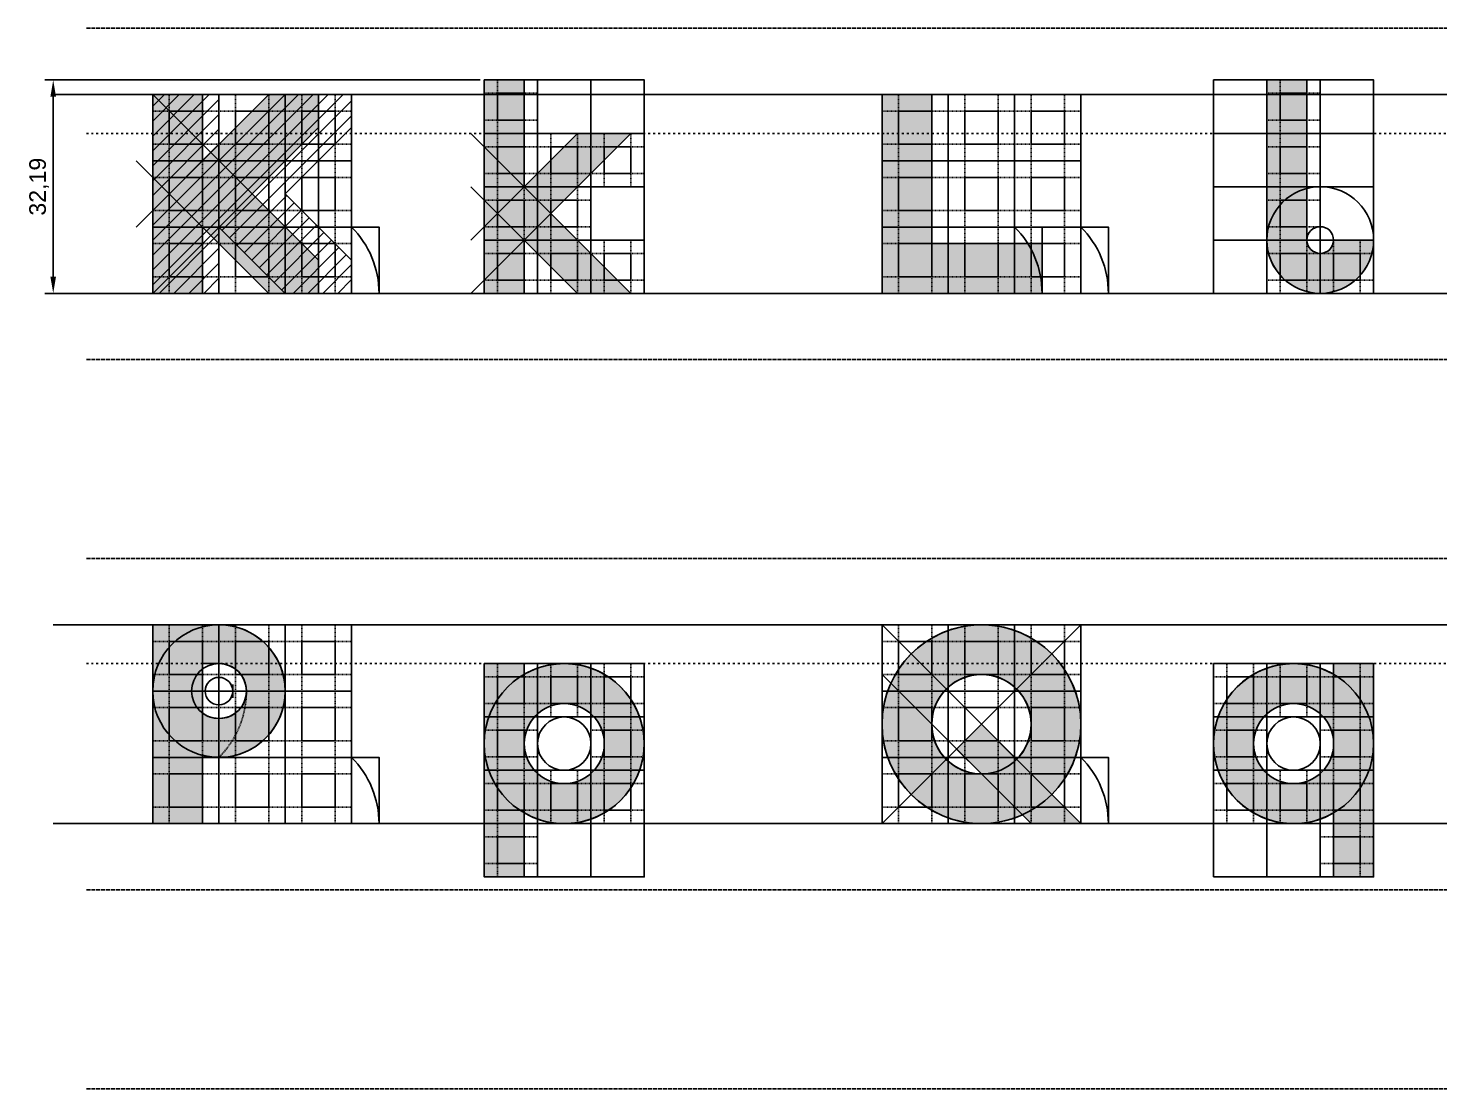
# Model space of a CAD drawing. Header units: millimetres. Extents: x -19 to 3010, y -292 to 470.
# Drawn here: x 806.2 to 1019.1, y 120 to 280 of the extents above; entities that cross this region are included whole.
import ezdxf

# ---------------------------------------------------------------- set-up
doc = ezdxf.new("R2010")
doc.units = ezdxf.units.MM
doc.linetypes.add('ACAD_ISO02W100', pattern=[15, 12, -3])
doc.linetypes.add('ACAD_ISO03W100', pattern=[30, 12, -18])
for name, color, linetype in [('GUIDES', 252, 'Continuous'), ('guides_minor', 12, 'Continuous'), ('Lettering', 7, 'Continuous'), ('LINES', 252, 'Continuous'), ('Outlines', 5, 'Continuous')]:
    doc.layers.add(name, color=color, linetype=linetype)
doc.styles.get("Standard").update_dxf_attribs({"font": 'arial.ttf'})
doc.dimstyles.new('ISO-25', dxfattribs={"dimtxt": 2.5, "dimasz": 2.5, "dimexe": 1.25, "dimexo": 0.625, "dimtad": 1, "dimtxsty": 'Standard', "dimcen": 2.5, "dimadec": 0, "dimazin": 0, "dimtfac": 1, "dimtmove": 0, "dimatfit": 3, "dimfxl": 1, "dimarcsym": 0})

# ---------------------------------------------------------------- blocks, each defined once
blk = doc.blocks.new('*D20')
at = {"layer": 'Defpoints', "color": 0, "transparency": 16777216}
for p in [(875, 272.19), (810, 240), (875, 240)]:
    blk.add_point(p, dxfattribs=at)
at = {"layer": 'guides_minor', "color": 0, "lineweight": -2, "transparency": 16777216}
for p, q in [((874.38, 272.19), (808.75, 272.19)), ((810, 269.69), (810, 242.5)), ((874.38, 240), (808.75, 240))]:
    blk.add_line(p, q, dxfattribs=at)
at = {"layer": 'guides_minor', "color": 0, "transparency": 16777216}
for points in [[(809.58, 269.69), (810.42, 269.69), (810, 272.19)], [(809.58, 242.5), (810.42, 242.5), (810, 240)]]:
    blk.add_solid(points, dxfattribs=at)
at = {"layer": 'guides_minor', "color": 0, "transparency": 16777216, "insert": (807.87, 256.09), "char_height": 2.5, "attachment_point": 5, "rotation": 90}
blk.add_mtext('32,19', dxfattribs=at)

msp = doc.modelspace()

# ---------------------------------------------------------------- hatches: boundary and pattern name
at = {"layer": 'Lettering'}
h = msp.add_hatch(color=256, dxfattribs=at)
h.dxf.hatch_style = 1
h.paths.add_polyline_path([(897.13, 264.142), (889.083, 264.142), (881.036, 256.095), (881.036, 272.19), (875, 272.19), (875, 240), (881.036, 240), (881.036, 248.047), (889.083, 240), (897.13, 240), (885.059, 252.071)])
h = msp.add_hatch(color=256, dxfattribs=at)
h.dxf.hatch_style = 1
edge = h.paths.add_edge_path()
edge.add_line((993.047, 272.19), (993.047, 248.047))
edge.add_arc((1001.095, 248.047), 8.047, 180, 360)
edge.add_line((1009.142, 248.047), (1003.107, 248.047))
edge.add_arc((1001.095, 248.047), 2.012, -180, 0, ccw=False)
edge.add_line((999.083, 248.047), (999.083, 272.19))
edge.add_line((999.083, 272.19), (993.047, 272.19))
h = msp.add_hatch(dxfattribs=at)
h.set_pattern_fill('ANSI31', color=256, scale=0.5)
h.paths.add_polyline_path([(845, 240), (855, 240), (855, 245), (845, 255), (855, 265), (855, 270), (845, 270), (835, 260), (835, 270), (825, 270), (825, 240), (835, 240), (835, 250)])
h = msp.add_hatch(color=256, dxfattribs=at)
h.dxf.hatch_style = 1
h.paths.add_polyline_path([(842.5, 240), (850, 240), (850, 245), (840, 255), (850, 265), (850, 270), (842.5, 270), (832.5, 260), (832.5, 270), (825, 270), (825, 240), (832.5, 240), (832.5, 250)])
h = msp.add_hatch(color=256, dxfattribs=at)
h.dxf.hatch_style = 1
h.paths.add_polyline_path([(942.5, 270), (935, 270), (935, 240), (959.142, 240), (959.142, 247.5), (942.5, 247.5)])
h = msp.add_hatch(color=256, dxfattribs=at)
h.dxf.hatch_style = 1
edge = h.paths.add_edge_path(flags=16)
edge.add_line((835, 184.142), (832.5, 184.142))
edge.add_line((832.5, 184.142), (832.5, 176.697))
edge.add_arc((835, 180), 4.142, 232.87518, 450)
edge = h.paths.add_edge_path()
edge.add_line((832.5, 160), (825, 160))
edge.add_line((825, 160), (825, 190))
edge.add_line((825, 190), (835, 190))
edge.add_arc((835, 180), 10, -104.47751, 90, ccw=False)
edge.add_line((832.5, 170.318), (832.5, 160))
h = msp.add_hatch(color=256, dxfattribs=at)
h.dxf.hatch_style = 1
edge = h.paths.add_edge_path(flags=16)
edge.add_line((946.25, 171.25), (950, 175))
edge.add_line((950, 175), (955.303, 169.697))
edge.add_arc((949.999, 175.003), 7.503, 314.9895, 630.0105)
edge.add_line((950, 167.5), (946.25, 171.25))
edge = h.paths.add_edge_path()
edge.add_arc((950, 175), 15, 315, 654.29519)
edge.add_line((956.172, 161.328), (957.5, 160))
edge.add_line((957.5, 160), (965, 160))
edge.add_line((965, 160), (960.607, 164.393))
h = msp.add_hatch(color=256, dxfattribs=at)
h.dxf.hatch_style = 1
edge = h.paths.add_edge_path(flags=16)
edge.add_arc((887.071, 172.071), 6.036, 0, 360)
edge = h.paths.add_edge_path()
edge.add_arc((887.071, 172.071), 12.071, 240, 480)
edge.add_line((881.036, 182.525), (881.036, 184.142))
edge.add_line((881.036, 184.142), (875, 184.142))
edge.add_line((875, 184.142), (875, 151.953))
edge.add_line((875, 151.953), (881.036, 151.953))
edge.add_line((881.036, 151.953), (881.036, 161.617))
edge = h.paths.add_edge_path(flags=16)
edge.add_line((881.036, 176.095), (881.036, 184.142))
h = msp.add_hatch(color=256, dxfattribs=at)
h.dxf.hatch_style = 1
edge = h.paths.add_edge_path(flags=16)
edge.add_arc((997.071, 172.071), 6.036, 0, 360)
edge = h.paths.add_edge_path()
edge.add_line((1003.107, 184.142), (1003.107, 182.525))
edge.add_arc((997.071, 172.071), 12.071, 60, 300)
edge.add_line((1003.107, 161.617), (1003.107, 151.953))
edge.add_line((1003.107, 151.953), (1009.142, 151.953))
edge.add_line((1009.142, 151.953), (1009.142, 184.142))
edge.add_line((1009.142, 184.142), (1003.107, 184.142))
edge = h.paths.add_edge_path(flags=16)
edge.add_line((995.059, 176.095), (995.059, 184.142))

# ---------------------------------------------------------------- linework, layer by layer
at = {"layer": 'GUIDES', "linetype": 'ACAD_ISO02W100', "ltscale": 0.005}
for p, q in [((877.012, 264.142), (877.012, 272.19)), ((881.036, 264.142), (881.036, 272.19)), ((995.059, 264.142), (995.059, 272.19)), ((999.083, 264.142), (999.083, 272.19)), ((827.5, 260), (827.5, 270)), ((832.5, 260), (832.5, 270)), ((837.5, 260), (837.5, 270)), ((842.5, 260), (842.5, 270)), ((847.5, 260), (847.5, 270)), ((852.5, 260), (852.5, 270)), ((875, 270.178), (883.047, 270.178)), ((937.5, 260), (937.5, 270)), ((942.5, 260), (942.5, 270)), ((947.5, 260), (947.5, 270)), ((952.5, 260), (952.5, 270)), ((957.5, 260), (957.5, 270)), ((962.5, 260), (962.5, 270)), ((993.047, 270.178), (1001.095, 270.178)), ((825, 267.5), (835, 267.5)), ((835, 267.5), (845, 267.5)), ((845, 267.5), (855, 267.5)), ((875, 266.154), (883.047, 266.154)), ((935, 267.5), (945, 267.5)), ((945, 267.5), (955, 267.5)), ((955, 267.5), (965, 267.5)), ((993.047, 266.154), (1001.095, 266.154)), ((877.012, 256.095), (877.012, 264.142)), ((881.036, 256.095), (881.036, 264.142)), ((885.059, 256.095), (885.059, 264.142)), ((889.083, 256.095), (889.083, 264.142)), ((893.107, 256.095), (893.107, 264.142)), ((897.13, 256.095), (897.13, 264.142)), ((995.059, 256.095), (995.059, 264.142)), ((999.083, 256.095), (999.083, 264.142)), ((825, 262.5), (835, 262.5)), ((835, 262.5), (845, 262.5)), ((845, 262.5), (855, 262.5)), ((875, 262.13), (883.047, 262.13)), ((883.047, 262.13), (891.095, 262.13)), ((891.095, 262.13), (899.142, 262.13)), ((935, 262.5), (945, 262.5)), ((945, 262.5), (955, 262.5)), ((955, 262.5), (965, 262.5)), ((993.047, 262.13), (1001.095, 262.13)), ((827.5, 250), (827.5, 260)), ((832.5, 250), (832.5, 260)), ((837.5, 250), (837.5, 260)), ((842.5, 250), (842.5, 260)), ((847.5, 250), (847.5, 260)), ((852.5, 250), (852.5, 260)), ((937.5, 250), (937.5, 260)), ((942.5, 250), (942.5, 260)), ((947.5, 250), (947.5, 260)), ((952.5, 250), (952.5, 260)), ((957.5, 250), (957.5, 260)), ((962.5, 250), (962.5, 260)), ((875, 258.107), (883.047, 258.107)), ((883.047, 258.107), (891.095, 258.107)), ((891.095, 258.107), (899.142, 258.107)), ((993.047, 258.107), (1001.095, 258.107)), ((825, 257.5), (835, 257.5)), ((835, 257.5), (845, 257.5)), ((845, 257.5), (855, 257.5)), ((877.012, 248.047), (877.012, 256.095)), ((881.036, 248.047), (881.036, 256.095)), ((885.059, 248.047), (885.059, 256.095)), ((889.083, 248.047), (889.083, 256.095)), ((935, 257.5), (945, 257.5)), ((945, 257.5), (955, 257.5)), ((955, 257.5), (965, 257.5)), ((995.059, 248.047), (995.059, 256.095)), ((999.083, 248.047), (999.083, 256.095)), ((875, 254.083), (883.047, 254.083)), ((883.047, 254.083), (891.095, 254.083)), ((993.047, 254.083), (1001.095, 254.083)), ((825, 252.5), (835, 252.5)), ((835, 252.5), (845, 252.5)), ((845, 252.5), (855, 252.5)), ((935, 252.5), (945, 252.5)), ((945, 252.5), (955, 252.5)), ((955, 252.5), (965, 252.5)), ((827.5, 240), (827.5, 250)), ((832.5, 240), (832.5, 250)), ((837.5, 240), (837.5, 250)), ((842.5, 240), (842.5, 250)), ((847.5, 240), (847.5, 250)), ((852.5, 240), (852.5, 250)), ((875, 250.059), (883.047, 250.059)), ((883.047, 250.059), (891.095, 250.059)), ((937.5, 240), (937.5, 250)), ((942.5, 240), (942.5, 250)), ((947.5, 240), (947.5, 250)), ((952.5, 240), (952.5, 250)), ((957.5, 240), (957.5, 250)), ((962.5, 240), (962.5, 250)), ((993.047, 250.059), (1001.095, 250.059)), ((825, 247.5), (835, 247.5)), ((835, 247.5), (845, 247.5)), ((845, 247.5), (855, 247.5)), ((877.012, 240), (877.012, 248.047)), ((881.036, 240), (881.036, 248.047)), ((885.059, 240), (885.059, 248.047)), ((889.083, 240), (889.083, 248.047)), ((893.107, 240), (893.107, 248.047)), ((897.13, 240), (897.13, 248.047)), ((935, 247.5), (945, 247.5)), ((945, 247.5), (955, 247.5)), ((955, 247.5), (965, 247.5)), ((995.059, 240), (995.059, 248.047)), ((999.083, 240), (999.083, 248.047)), ((1003.107, 240), (1003.107, 248.047)), ((1007.13, 240), (1007.13, 248.047)), ((875, 246.036), (883.047, 246.036)), ((883.047, 246.036), (891.095, 246.036)), ((891.095, 246.036), (899.142, 246.036)), ((993.047, 246.036), (1001.095, 246.036)), ((1001.095, 246.036), (1009.142, 246.036)), ((825, 242.5), (835, 242.5)), ((835, 242.5), (845, 242.5)), ((845, 242.5), (855, 242.5)), ((875, 242.012), (883.047, 242.012)), ((883.047, 242.012), (891.095, 242.012)), ((891.095, 242.012), (899.142, 242.012)), ((935, 242.5), (945, 242.5)), ((945, 242.5), (955, 242.5)), ((955, 242.5), (965, 242.5)), ((993.047, 242.012), (1001.095, 242.012)), ((1001.095, 242.012), (1009.142, 242.012)), ((827.5, 180), (827.5, 190)), ((832.5, 180), (832.5, 190)), ((837.5, 180), (837.5, 190)), ((842.5, 180), (842.5, 190)), ((847.5, 180), (847.5, 190)), ((852.5, 180), (852.5, 190)), ((937.5, 180), (937.5, 190)), ((942.5, 180), (942.5, 190)), ((947.5, 180), (947.5, 190)), ((952.5, 180), (952.5, 190)), ((957.5, 180), (957.5, 190)), ((962.5, 180), (962.5, 190)), ((825, 187.5), (835, 187.5)), ((835, 187.5), (845, 187.5)), ((845, 187.5), (855, 187.5)), ((935, 187.5), (945, 187.5)), ((945, 187.5), (955, 187.5)), ((955, 187.5), (965, 187.5)), ((877.012, 176.095), (877.012, 184.142)), ((881.036, 176.095), (881.036, 184.142)), ((885.059, 176.095), (885.059, 184.142)), ((889.083, 176.095), (889.083, 184.142)), ((893.107, 176.095), (893.107, 184.142)), ((897.13, 176.095), (897.13, 184.142)), ((987.012, 176.095), (987.012, 184.142)), ((991.036, 176.095), (991.036, 184.142)), ((995.059, 176.095), (995.059, 184.142)), ((999.083, 176.095), (999.083, 184.142)), ((1003.107, 176.095), (1003.107, 184.142)), ((1007.13, 176.095), (1007.13, 184.142)), ((825, 182.5), (835, 182.5)), ((835, 182.5), (845, 182.5)), ((845, 182.5), (855, 182.5)), ((875, 182.13), (883.047, 182.13)), ((883.047, 182.13), (891.095, 182.13)), ((891.095, 182.13), (899.142, 182.13)), ((935, 182.5), (945, 182.5)), ((945, 182.5), (955, 182.5)), ((955, 182.5), (965, 182.5)), ((985, 182.13), (993.047, 182.13)), ((993.047, 182.13), (1001.095, 182.13)), ((1001.095, 182.13), (1009.142, 182.13)), ((827.5, 170), (827.5, 180)), ((832.5, 170), (832.5, 180)), ((837.5, 170), (837.5, 180)), ((842.5, 170), (842.5, 180)), ((847.5, 170), (847.5, 180)), ((852.5, 170), (852.5, 180)), ((937.5, 170), (937.5, 180)), ((942.5, 170), (942.5, 180)), ((947.5, 170), (947.5, 180)), ((952.5, 170), (952.5, 180)), ((957.5, 170), (957.5, 180)), ((962.5, 170), (962.5, 180)), ((825, 177.5), (835, 177.5)), ((835, 177.5), (845, 177.5)), ((845, 177.5), (855, 177.5)), ((875, 178.107), (883.047, 178.107)), ((883.047, 178.107), (891.095, 178.107)), ((891.095, 178.107), (899.142, 178.107)), ((935, 177.5), (945, 177.5)), ((945, 177.5), (955, 177.5)), ((955, 177.5), (965, 177.5)), ((985, 178.107), (993.047, 178.107)), ((993.047, 178.107), (1001.095, 178.107)), ((1001.095, 178.107), (1009.142, 178.107)), ((877.012, 168.047), (877.012, 176.095)), ((881.036, 168.047), (881.036, 176.095)), ((893.107, 168.047), (893.107, 176.095)), ((897.13, 168.047), (897.13, 176.095)), ((987.012, 168.047), (987.012, 176.095)), ((991.036, 168.047), (991.036, 176.095)), ((1003.107, 168.047), (1003.107, 176.095)), ((1007.13, 168.047), (1007.13, 176.095)), ((825, 172.5), (835, 172.5)), ((835, 172.5), (845, 172.5)), ((845, 172.5), (855, 172.5)), ((875, 174.083), (883.047, 174.083)), ((891.095, 174.083), (899.142, 174.083)), ((935, 172.5), (945, 172.5)), ((945, 172.5), (955, 172.5)), ((955, 172.5), (965, 172.5)), ((985, 174.083), (993.047, 174.083)), ((1001.095, 174.083), (1009.142, 174.083)), ((827.5, 160), (827.5, 170)), ((832.5, 160), (832.5, 170)), ((837.5, 160), (837.5, 170)), ((842.5, 160), (842.5, 170)), ((847.5, 160), (847.5, 170)), ((852.5, 160), (852.5, 170)), ((875, 170.059), (883.047, 170.059)), ((891.095, 170.059), (899.142, 170.059)), ((937.5, 160), (937.5, 170)), ((942.5, 160), (942.5, 170)), ((947.5, 160), (947.5, 170)), ((952.5, 160), (952.5, 170)), ((957.5, 160), (957.5, 170)), ((962.5, 160), (962.5, 170)), ((985, 170.059), (993.047, 170.059)), ((1001.095, 170.059), (1009.142, 170.059)), ((825, 167.5), (835, 167.5)), ((835, 167.5), (845, 167.5)), ((845, 167.5), (855, 167.5)), ((877.012, 160), (877.012, 168.047)), ((881.036, 160), (881.036, 168.047)), ((885.059, 160), (885.059, 168.047)), ((889.083, 160), (889.083, 168.047)), ((893.107, 160), (893.107, 168.047)), ((897.13, 160), (897.13, 168.047)), ((935, 167.5), (945, 167.5)), ((945, 167.5), (955, 167.5)), ((955, 167.5), (965, 167.5)), ((987.012, 160), (987.012, 168.047)), ((991.036, 160), (991.036, 168.047)), ((995.059, 160), (995.059, 168.047)), ((999.083, 160), (999.083, 168.047)), ((1003.107, 160), (1003.107, 168.047)), ((1007.13, 160), (1007.13, 168.047)), ((875, 166.036), (883.047, 166.036)), ((883.047, 166.036), (891.095, 166.036)), ((891.095, 166.036), (899.142, 166.036)), ((985, 166.036), (993.047, 166.036)), ((993.047, 166.036), (1001.095, 166.036)), ((1001.095, 166.036), (1009.142, 166.036)), ((825, 162.5), (835, 162.5)), ((835, 162.5), (845, 162.5)), ((845, 162.5), (855, 162.5)), ((875, 162.012), (883.047, 162.012)), ((883.047, 162.012), (891.095, 162.012)), ((891.095, 162.012), (899.142, 162.012)), ((935, 162.5), (945, 162.5)), ((945, 162.5), (955, 162.5)), ((955, 162.5), (965, 162.5)), ((985, 162.012), (993.047, 162.012)), ((993.047, 162.012), (1001.095, 162.012)), ((1001.095, 162.012), (1009.142, 162.012)), ((877.012, 151.953), (877.012, 160)), ((881.036, 151.953), (881.036, 160)), ((1003.107, 151.953), (1003.107, 160)), ((1007.13, 151.953), (1007.13, 160)), ((875, 157.988), (883.047, 157.988)), ((1001.095, 157.988), (1009.142, 157.988)), ((875, 153.964), (883.047, 153.964)), ((1001.095, 153.964), (1009.142, 153.964))]:
    msp.add_line(p, q, dxfattribs=at)
at = {"layer": 'GUIDES'}
for points in [[(875, 264.142), (883.047, 264.142), (883.047, 272.19), (875, 272.19)], [(883.047, 264.142), (891.095, 264.142), (891.095, 272.19), (883.047, 272.19)], [(891.095, 264.142), (899.142, 264.142), (899.142, 272.19), (891.095, 272.19)], [(985, 264.142), (993.047, 264.142), (993.047, 272.19), (985, 272.19)], [(993.047, 264.142), (1001.095, 264.142), (1001.095, 272.19), (993.047, 272.19)], [(1001.095, 264.142), (1009.142, 264.142), (1009.142, 272.19), (1001.095, 272.19)], [(825, 260), (835, 260), (835, 270), (825, 270)], [(835, 260), (845, 260), (845, 270), (835, 270)], [(845, 260), (855, 260), (855, 270), (845, 270)], [(877.012, 266.154), (881.036, 266.154), (881.036, 270.178), (877.012, 270.178)], [(935, 260), (945, 260), (945, 270), (935, 270)], [(945, 260), (955, 260), (955, 270), (945, 270)], [(955, 260), (965, 260), (965, 270), (955, 270)], [(995.059, 266.154), (999.083, 266.154), (999.083, 270.178), (995.059, 270.178)], [(827.5, 262.5), (832.5, 262.5), (832.5, 267.5), (827.5, 267.5)], [(837.5, 262.5), (842.5, 262.5), (842.5, 267.5), (837.5, 267.5)], [(847.5, 262.5), (852.5, 262.5), (852.5, 267.5), (847.5, 267.5)], [(937.5, 262.5), (942.5, 262.5), (942.5, 267.5), (937.5, 267.5)], [(947.5, 262.5), (952.5, 262.5), (952.5, 267.5), (947.5, 267.5)], [(957.5, 262.5), (962.5, 262.5), (962.5, 267.5), (957.5, 267.5)], [(875, 256.095), (883.047, 256.095), (883.047, 264.142), (875, 264.142)], [(883.047, 256.095), (891.095, 256.095), (891.095, 264.142), (883.047, 264.142)], [(891.095, 256.095), (899.142, 256.095), (899.142, 264.142), (891.095, 264.142)], [(985, 256.095), (993.047, 256.095), (993.047, 264.142), (985, 264.142)], [(993.047, 256.095), (1001.095, 256.095), (1001.095, 264.142), (993.047, 264.142)], [(1001.095, 256.095), (1009.142, 256.095), (1009.142, 264.142), (1001.095, 264.142)], [(877.012, 258.107), (881.036, 258.107), (881.036, 262.13), (877.012, 262.13)], [(885.059, 258.107), (889.083, 258.107), (889.083, 262.13), (885.059, 262.13)], [(893.107, 258.107), (897.13, 258.107), (897.13, 262.13), (893.107, 262.13)], [(995.059, 258.107), (999.083, 258.107), (999.083, 262.13), (995.059, 262.13)], [(825, 250), (835, 250), (835, 260), (825, 260)], [(835, 250), (845, 250), (845, 260), (835, 260)], [(845, 250), (855, 250), (855, 260), (845, 260)], [(935, 250), (945, 250), (945, 260), (935, 260)], [(945, 250), (955, 250), (955, 260), (945, 260)], [(955, 250), (965, 250), (965, 260), (955, 260)], [(827.5, 252.5), (832.5, 252.5), (832.5, 257.5), (827.5, 257.5)], [(837.5, 252.5), (842.5, 252.5), (842.5, 257.5), (837.5, 257.5)], [(847.5, 252.5), (852.5, 252.5), (852.5, 257.5), (847.5, 257.5)], [(875, 248.047), (883.047, 248.047), (883.047, 256.095), (875, 256.095)], [(883.047, 248.047), (891.095, 248.047), (891.095, 256.095), (883.047, 256.095)], [(891.095, 248.047), (899.142, 248.047), (899.142, 256.095), (891.095, 256.095)], [(937.5, 252.5), (942.5, 252.5), (942.5, 257.5), (937.5, 257.5)], [(947.5, 252.5), (952.5, 252.5), (952.5, 257.5), (947.5, 257.5)], [(957.5, 252.5), (962.5, 252.5), (962.5, 257.5), (957.5, 257.5)], [(985, 248.047), (993.047, 248.047), (993.047, 256.095), (985, 256.095)], [(993.047, 248.047), (1001.095, 248.047), (1001.095, 256.095), (993.047, 256.095)], [(1001.095, 248.047), (1009.142, 248.047), (1009.142, 256.095), (1001.095, 256.095)], [(877.012, 250.059), (881.036, 250.059), (881.036, 254.083), (877.012, 254.083)], [(885.059, 250.059), (889.083, 250.059), (889.083, 254.083), (885.059, 254.083)], [(995.059, 250.059), (999.083, 250.059), (999.083, 254.083), (995.059, 254.083)], [(825, 240), (835, 240), (835, 250), (825, 250)], [(835, 240), (845, 240), (845, 250), (835, 250)], [(845, 240), (855, 240), (855, 250), (845, 250)], [(859.142, 240), (855, 240), (855, 250), (859.142, 250)], [(935, 240), (945, 240), (945, 250), (935, 250)], [(945, 240), (955, 240), (955, 250), (945, 250)], [(955, 240), (965, 240), (965, 250), (955, 250)], [(959.142, 240), (955, 240), (955, 250), (959.142, 250)], [(969.142, 240), (965, 240), (965, 250), (969.142, 250)], [(827.5, 242.5), (832.5, 242.5), (832.5, 247.5), (827.5, 247.5)], [(837.5, 242.5), (842.5, 242.5), (842.5, 247.5), (837.5, 247.5)], [(847.5, 242.5), (852.5, 242.5), (852.5, 247.5), (847.5, 247.5)], [(875, 240), (883.047, 240), (883.047, 248.047), (875, 248.047)], [(883.047, 240), (891.095, 240), (891.095, 248.047), (883.047, 248.047)], [(891.095, 240), (899.142, 240), (899.142, 248.047), (891.095, 248.047)], [(937.5, 242.5), (942.5, 242.5), (942.5, 247.5), (937.5, 247.5)], [(947.5, 242.5), (952.5, 242.5), (952.5, 247.5), (947.5, 247.5)], [(957.5, 242.5), (962.5, 242.5), (962.5, 247.5), (957.5, 247.5)], [(985, 240), (993.047, 240), (993.047, 248.047), (985, 248.047)], [(993.047, 240), (1001.095, 240), (1001.095, 248.047), (993.047, 248.047)], [(1001.095, 240), (1009.142, 240), (1009.142, 248.047), (1001.095, 248.047)], [(877.012, 242.012), (881.036, 242.012), (881.036, 246.036), (877.012, 246.036)], [(885.059, 242.012), (889.083, 242.012), (889.083, 246.036), (885.059, 246.036)], [(893.107, 242.012), (897.13, 242.012), (897.13, 246.036), (893.107, 246.036)], [(995.059, 242.012), (999.083, 242.012), (999.083, 246.036), (995.059, 246.036)], [(1003.107, 242.012), (1007.13, 242.012), (1007.13, 246.036), (1003.107, 246.036)], [(825, 180), (835, 180), (835, 190), (825, 190)], [(835, 180), (845, 180), (845, 190), (835, 190)], [(845, 180), (855, 180), (855, 190), (845, 190)], [(935, 180), (945, 180), (945, 190), (935, 190)], [(945, 180), (955, 180), (955, 190), (945, 190)], [(955, 180), (965, 180), (965, 190), (955, 190)], [(827.5, 182.5), (832.5, 182.5), (832.5, 187.5), (827.5, 187.5)], [(837.5, 182.5), (842.5, 182.5), (842.5, 187.5), (837.5, 187.5)], [(847.5, 182.5), (852.5, 182.5), (852.5, 187.5), (847.5, 187.5)], [(937.5, 182.5), (942.5, 182.5), (942.5, 187.5), (937.5, 187.5)], [(947.5, 182.5), (952.5, 182.5), (952.5, 187.5), (947.5, 187.5)], [(957.5, 182.5), (962.5, 182.5), (962.5, 187.5), (957.5, 187.5)], [(875, 176.095), (883.047, 176.095), (883.047, 184.142), (875, 184.142)], [(883.047, 176.095), (891.095, 176.095), (891.095, 184.142), (883.047, 184.142)], [(891.095, 176.095), (899.142, 176.095), (899.142, 184.142), (891.095, 184.142)], [(985, 176.095), (993.047, 176.095), (993.047, 184.142), (985, 184.142)], [(993.047, 176.095), (1001.095, 176.095), (1001.095, 184.142), (993.047, 184.142)], [(1001.095, 176.095), (1009.142, 176.095), (1009.142, 184.142), (1001.095, 184.142)], [(877.012, 178.107), (881.036, 178.107), (881.036, 182.13), (877.012, 182.13)], [(885.059, 178.107), (889.083, 178.107), (889.083, 182.13), (885.059, 182.13)], [(893.107, 178.107), (897.13, 178.107), (897.13, 182.13), (893.107, 182.13)], [(987.012, 178.107), (991.036, 178.107), (991.036, 182.13), (987.012, 182.13)], [(995.059, 178.107), (999.083, 178.107), (999.083, 182.13), (995.059, 182.13)], [(1003.107, 178.107), (1007.13, 178.107), (1007.13, 182.13), (1003.107, 182.13)], [(825, 170), (835, 170), (835, 180), (825, 180)], [(835, 170), (845, 170), (845, 180), (835, 180)], [(845, 170), (855, 170), (855, 180), (845, 180)], [(935, 170), (945, 170), (945, 180), (935, 180)], [(945, 170), (955, 170), (955, 180), (945, 180)], [(955, 170), (965, 170), (965, 180), (955, 180)], [(827.5, 172.5), (832.5, 172.5), (832.5, 177.5), (827.5, 177.5)], [(837.5, 172.5), (842.5, 172.5), (842.5, 177.5), (837.5, 177.5)], [(847.5, 172.5), (852.5, 172.5), (852.5, 177.5), (847.5, 177.5)], [(937.5, 172.5), (942.5, 172.5), (942.5, 177.5), (937.5, 177.5)], [(947.5, 172.5), (952.5, 172.5), (952.5, 177.5), (947.5, 177.5)], [(957.5, 172.5), (962.5, 172.5), (962.5, 177.5), (957.5, 177.5)], [(875, 168.047), (883.047, 168.047), (883.047, 176.095), (875, 176.095)], [(883.047, 168.047), (891.095, 168.047), (891.095, 176.095), (883.047, 176.095)], [(891.095, 168.047), (899.142, 168.047), (899.142, 176.095), (891.095, 176.095)], [(985, 168.047), (993.047, 168.047), (993.047, 176.095), (985, 176.095)], [(993.047, 168.047), (1001.095, 168.047), (1001.095, 176.095), (993.047, 176.095)], [(1001.095, 168.047), (1009.142, 168.047), (1009.142, 176.095), (1001.095, 176.095)], [(877.012, 170.059), (881.036, 170.059), (881.036, 174.083), (877.012, 174.083)], [(893.107, 170.059), (897.13, 170.059), (897.13, 174.083), (893.107, 174.083)], [(987.012, 170.059), (991.036, 170.059), (991.036, 174.083), (987.012, 174.083)], [(1003.107, 170.059), (1007.13, 170.059), (1007.13, 174.083), (1003.107, 174.083)], [(825, 160), (835, 160), (835, 170), (825, 170)], [(835, 160), (845, 160), (845, 170), (835, 170)], [(845, 160), (855, 160), (855, 170), (845, 170)], [(859.142, 160), (855, 160), (855, 170), (859.142, 170)], [(935, 160), (945, 160), (945, 170), (935, 170)], [(945, 160), (955, 160), (955, 170), (945, 170)], [(955, 160), (965, 160), (965, 170), (955, 170)], [(969.142, 160), (965, 160), (965, 170), (969.142, 170)], [(827.5, 162.5), (832.5, 162.5), (832.5, 167.5), (827.5, 167.5)], [(837.5, 162.5), (842.5, 162.5), (842.5, 167.5), (837.5, 167.5)], [(847.5, 162.5), (852.5, 162.5), (852.5, 167.5), (847.5, 167.5)], [(875, 160), (883.047, 160), (883.047, 168.047), (875, 168.047)], [(883.047, 160), (891.095, 160), (891.095, 168.047), (883.047, 168.047)], [(891.095, 160), (899.142, 160), (899.142, 168.047), (891.095, 168.047)], [(937.5, 162.5), (942.5, 162.5), (942.5, 167.5), (937.5, 167.5)], [(947.5, 162.5), (952.5, 162.5), (952.5, 167.5), (947.5, 167.5)], [(957.5, 162.5), (962.5, 162.5), (962.5, 167.5), (957.5, 167.5)], [(985, 160), (993.047, 160), (993.047, 168.047), (985, 168.047)], [(993.047, 160), (1001.095, 160), (1001.095, 168.047), (993.047, 168.047)], [(1001.095, 160), (1009.142, 160), (1009.142, 168.047), (1001.095, 168.047)], [(877.012, 162.012), (881.036, 162.012), (881.036, 166.036), (877.012, 166.036)], [(885.059, 162.012), (889.083, 162.012), (889.083, 166.036), (885.059, 166.036)], [(893.107, 162.012), (897.13, 162.012), (897.13, 166.036), (893.107, 166.036)], [(987.012, 162.012), (991.036, 162.012), (991.036, 166.036), (987.012, 166.036)], [(995.059, 162.012), (999.083, 162.012), (999.083, 166.036), (995.059, 166.036)], [(1003.107, 162.012), (1007.13, 162.012), (1007.13, 166.036), (1003.107, 166.036)], [(875, 151.953), (883.047, 151.953), (883.047, 160), (875, 160)], [(883.047, 151.953), (891.095, 151.953), (891.095, 160), (883.047, 160)], [(891.095, 151.953), (899.142, 151.953), (899.142, 160), (891.095, 160)], [(985, 151.953), (993.047, 151.953), (993.047, 160), (985, 160)], [(993.047, 151.953), (1001.095, 151.953), (1001.095, 160), (993.047, 160)], [(1001.095, 151.953), (1009.142, 151.953), (1009.142, 160), (1001.095, 160)], [(877.012, 153.964), (881.036, 153.964), (881.036, 157.988), (877.012, 157.988)], [(1003.107, 153.964), (1007.13, 153.964), (1007.13, 157.988), (1003.107, 157.988)]]:
    msp.add_lwpolyline(points, close=True, dxfattribs=at)
for centre in [(845, 240), (945, 240), (955, 240), (845, 160), (955, 160)]:
    msp.add_arc(centre, 14.142, 0, 45, dxfattribs=at)
at = {"layer": 'guides_minor'}
for p, q in [((842.5, 270), (822.5, 250)), ((850, 245), (825, 270)), ((850, 270), (850, 240)), ((850, 265), (825, 240)), ((889.083, 264.142), (872.988, 248.047)), ((897.13, 240), (872.988, 264.142)), ((897.13, 264.142), (872.988, 240)), ((822.5, 260), (842.5, 240)), ((872.988, 256.095), (889.083, 240)), ((965, 160), (935, 190)), ((935, 160), (965, 190)), ((837.071, 179), (837.071, 181)), ((957.5, 160), (935, 182.5))]:
    msp.add_line(p, q, dxfattribs=at)
msp.add_lwpolyline([(845, 240), (855, 240), (855, 245), (845, 255), (855, 265), (855, 270), (845, 270), (835, 260), (835, 270), (825, 270), (825, 240), (835, 240), (835, 250)], close=True, dxfattribs=at)
for centre, radius in [((1001.095, 248.047), 8.047), ((1001.095, 248.047), 2.012), ((835, 180), 10), ((950, 175), 15), ((835, 180), 4.142), ((887.071, 172.071), 12.071), ((997.071, 172.071), 12.071), ((835, 180), 2.071), ((950, 175), 7.5), ((887.071, 172.071), 4.024), ((997.071, 172.071), 4.024)]:
    msp.add_circle(centre, radius, dxfattribs=at)
at = {"layer": 'guides_minor', "linetype": 'ACAD_ISO02W100', "ltscale": 0.005}
msp.add_arc((825, 180), 14.142, 315, 0, dxfattribs=at)
at = {"layer": 'LINES', "linetype": 'ACAD_ISO02W100', "ltscale": 0.05}
for p, q in [((815, 280), (1355, 280)), ((815, 230), (1355, 230)), ((815, 200), (1355, 200)), ((815, 150), (1355, 150)), ((815, 120), (1355, 120))]:
    msp.add_line(p, q, dxfattribs=at)
at = {"layer": 'LINES'}
for p, q in [((1360, 270), (810, 270)), ((810, 240), (1360, 240)), ((1360, 190), (810, 190)), ((810, 160), (1360, 160))]:
    msp.add_line(p, q, dxfattribs=at)
at = {"layer": 'LINES', "linetype": 'ACAD_ISO03W100', "ltscale": 0.025}
for p, q in [((815, 264.142), (1355, 264.142)), ((815, 184.142), (1355, 184.142))]:
    msp.add_line(p, q, dxfattribs=at)
at = {"layer": 'Outlines'}
for points in [[(897.13, 264.142), (889.083, 264.142), (881.036, 256.095), (881.036, 272.19), (875, 272.19), (875, 240), (881.036, 240), (881.036, 248.047), (889.083, 240), (897.13, 240), (885.059, 252.071)], [(842.5, 240), (850, 240), (850, 245), (840, 255), (850, 265), (850, 270), (842.5, 270), (832.5, 260), (832.5, 270), (825, 270), (825, 240), (832.5, 240), (832.5, 250)], [(942.5, 270), (935, 270), (935, 240), (959.142, 240), (959.142, 247.5), (942.5, 247.5)]]:
    msp.add_lwpolyline(points, close=True, dxfattribs=at)
msp.add_lwpolyline([(993.047, 272.19), (993.047, 248.047, 1), (1009.142, 248.047), (1003.107, 248.047, -1), (999.083, 248.047), (999.083, 272.19), (993.047, 272.19)], format="xyb", dxfattribs=at)
for points in [[(832.5, 160), (825, 160), (825, 190), (835, 190, -1.135051), (832.5, 170.318)], [(960.607, 164.393, 11.0389452), (956.172, 161.328), (957.5, 160), (965, 160)], [(835, 184.142), (832.5, 184.142), (832.5, 176.697, 1.3906843)], [(881.036, 161.617, 1.7320508), (881.036, 182.525), (881.036, 184.142), (875, 184.142), (875, 151.953), (881.036, 151.953)], [(1003.107, 184.142), (1003.107, 182.525, 1.7320508), (1003.107, 161.617), (1003.107, 151.953), (1009.142, 151.953), (1009.142, 184.142)], [(946.25, 171.25), (950, 175), (955.303, 169.697, 5.0297485), (950, 167.5)]]:
    msp.add_lwpolyline(points, format="xyb", close=True, dxfattribs=at)
for centre in [(887.071, 172.071), (997.071, 172.071)]:
    msp.add_circle(centre, 6.036, dxfattribs=at)

# ---------------------------------------------------------------- dimensions: what is measured, and where the dimension line sits
at = {"layer": 'guides_minor'}
dim = msp.add_linear_dim(base=(810, 240), p1=(875, 272.19), p2=(875, 240), angle=90, dimstyle='ISO-25', dxfattribs=at)
dim.commit()
dim.dimension.update_dxf_attribs({"geometry": '*D20', "text_midpoint": (807.873, 256.095)})

doc.saveas('drawing.dxf')
